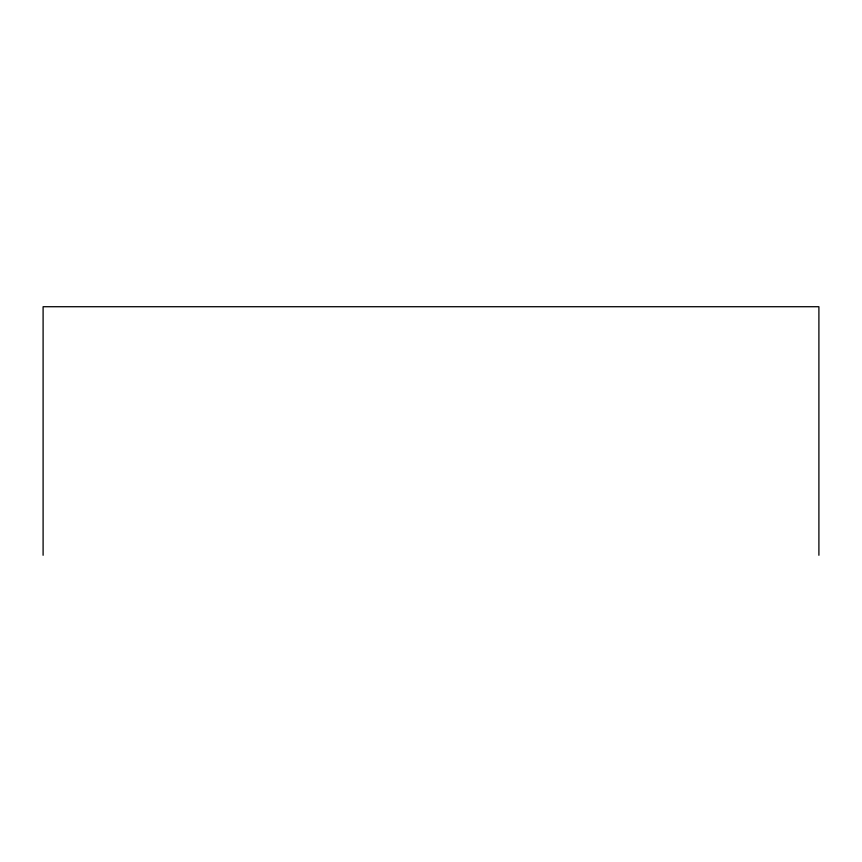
<?xml version="1.0" encoding="UTF-8"?>
<svg xmlns="http://www.w3.org/2000/svg" width="862" height="862" viewBox="0 0 862 862"><rect width="100%" height="100%" fill="white"/><g stroke="black" fill="none" stroke-linecap="round" stroke-linejoin="round"><path stroke-width="1.29" d="M818.9 555.279L818.9 306.721L43.1 306.721L43.1 555.279"/></g></svg>
